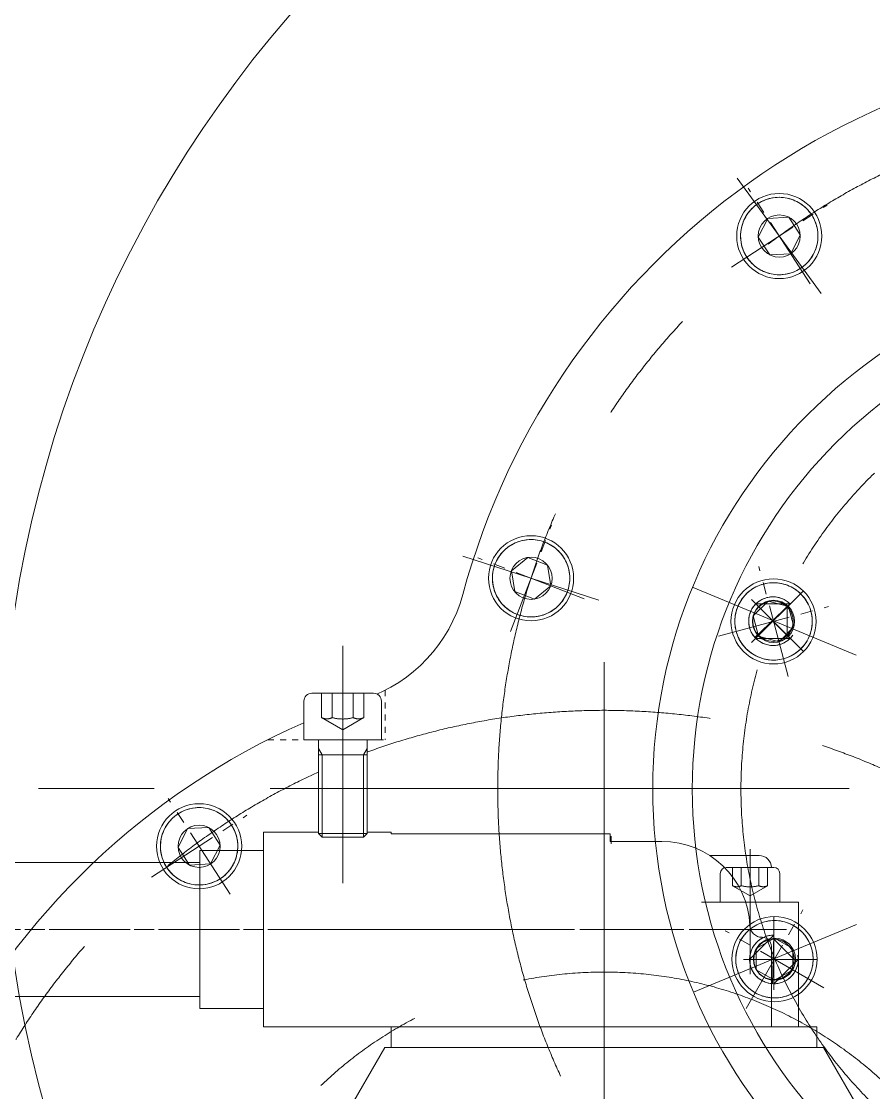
# Model space of a CAD drawing. Header units: millimetres. Extents: x 2 to 671028, y -1 to 511258.
# Drawn here: x 98366 to 101926, y 93390 to 97864 of the extents above; entities that cross this region are included whole.
import ezdxf

# ---------------------------------------------------------------- set-up
doc = ezdxf.new("R2010")
doc.units = ezdxf.units.MM
doc.header["$LTSCALE"] = 25.4
doc.set_wipeout_variables(frame=1)
for name, pattern in [('ACAD_ISO02W100', [15, 12, -3]), ('CENTER', [50.8, 31.75, -6.35, 6.35, -6.35]), ('点画线', [18, 12, -2, 2, -2]), ('虚线', [2, 1, -1])]:
    doc.linetypes.add(name, pattern=pattern)
for name, color, linetype, lineweight in [('CAXA1', 5, 'CENTER', 5), ('中心线层', 5, 'CENTER', 5), ('粗实线层', 7, 'Continuous', 5), ('细实线层', 7, 'Continuous', 5), ('虚线层', 6, 'ACAD_ISO02W100', 5)]:
    doc.layers.add(name, color=color, linetype=linetype, lineweight=lineweight)

msp = doc.modelspace()

# ---------------------------------------------------------------- linework, layer by layer
at = {"color": 7, "lineweight": 5}
for p, q in [((101430.25, 97093.33), (101423.82, 97087.83)), ((101436.97, 97098.48), (101430.25, 97093.33)), ((101443.94, 97103.28), (101436.97, 97098.48)), ((101451.16, 97107.7), (101443.94, 97103.28)), ((101458.6, 97111.74), (101451.16, 97107.7)), ((101466.24, 97115.38), (101458.6, 97111.74)), ((101474.06, 97118.62), (101466.24, 97115.38)), ((101482.04, 97121.45), (101474.06, 97118.62)), ((101490.15, 97123.85), (101482.04, 97121.45)), ((101498.38, 97125.83), (101490.15, 97123.85)), ((101506.71, 97127.37), (101498.38, 97125.83)), ((101515.1, 97128.47), (101506.71, 97127.37)), ((101523.54, 97129.14), (101515.1, 97128.47)), ((101532, 97129.36), (101523.54, 97129.14)), ((101540.46, 97129.14), (101532, 97129.36)), ((101548.9, 97128.47), (101540.46, 97129.14)), ((101557.29, 97127.37), (101548.9, 97128.47)), ((101565.61, 97125.83), (101557.29, 97127.37)), ((101573.84, 97123.85), (101565.61, 97125.83)), ((101581.96, 97121.45), (101573.84, 97123.85)), ((101589.93, 97118.62), (101581.96, 97121.45)), ((101597.75, 97115.38), (101589.93, 97118.62)), ((101605.39, 97111.74), (101597.75, 97115.38)), ((101612.83, 97107.7), (101605.39, 97111.74)), ((101620.05, 97103.28), (101612.83, 97107.7)), ((101627.02, 97098.48), (101620.05, 97103.28)), ((101633.74, 97093.33), (101627.02, 97098.48)), ((101640.18, 97087.83), (101633.74, 97093.33)), ((101391.99, 97048.53), (101387.95, 97041.09)), ((101396.41, 97055.74), (101391.99, 97048.53)), ((101401.2, 97062.72), (101396.41, 97055.74)), ((101406.35, 97069.43), (101401.2, 97062.72)), ((101411.85, 97075.87), (101406.35, 97069.43)), ((101417.68, 97082.01), (101411.85, 97075.87)), ((101423.82, 97087.83), (101417.68, 97082.01)), ((101484.07, 97041.48), (101571.94, 97046.09)), ((101484.07, 97041.48), (101571.94, 97046.09)), ((101619.86, 96972.29), (101571.94, 97046.09)), ((101646.32, 97082.01), (101640.18, 97087.83)), ((101652.14, 97075.87), (101646.32, 97082.01)), ((101657.64, 97069.43), (101652.14, 97075.87)), ((101662.79, 97062.72), (101657.64, 97069.43)), ((101667.59, 97055.74), (101662.79, 97062.72)), ((101672.01, 97048.53), (101667.59, 97055.74)), ((101667.59, 97055.74), (101667.59, 97055.74)), ((101676.05, 97041.09), (101672.01, 97048.53)), ((101373.86, 97001.3), (101372.32, 96992.98)), ((101375.83, 97009.53), (101373.86, 97001.3)), ((101378.24, 97017.65), (101375.83, 97009.53)), ((101381.06, 97025.63), (101378.24, 97017.65)), ((101384.3, 97033.45), (101381.06, 97025.63)), ((101387.95, 97041.09), (101384.3, 97033.45)), ((101484.07, 97041.48), (101444.13, 96963.08)), ((101679.69, 97033.45), (101676.05, 97041.09)), ((101682.93, 97025.63), (101679.69, 97033.45)), ((101685.75, 97017.65), (101682.93, 97025.63)), ((101688.16, 97009.53), (101685.75, 97017.65)), ((101690.13, 97001.3), (101688.16, 97009.53)), ((101691.68, 96992.98), (101690.13, 97001.3)), ((101370.55, 96976.15), (101370.33, 96967.69)), ((101370.33, 96967.69), (101370.55, 96959.23)), ((101371.21, 96984.59), (101370.55, 96976.15)), ((101370.55, 96959.23), (101371.21, 96950.79)), ((101372.32, 96992.98), (101371.21, 96984.59)), ((101492.05, 96889.29), (101444.13, 96963.08)), ((101579.92, 96893.9), (101619.86, 96972.29)), ((101692.78, 96984.59), (101691.68, 96992.98)), ((101693.45, 96976.15), (101692.78, 96984.59)), ((101692.78, 96950.79), (101693.45, 96959.23)), ((101693.67, 96967.69), (101693.45, 96976.15)), ((101693.45, 96959.23), (101693.67, 96967.69)), ((101371.21, 96950.79), (101372.32, 96942.4)), ((101372.32, 96942.4), (101373.86, 96934.08)), ((101373.86, 96934.08), (101375.83, 96925.85)), ((101375.83, 96925.85), (101378.24, 96917.73)), ((101378.24, 96917.73), (101381.06, 96909.75)), ((101682.93, 96909.75), (101685.75, 96917.73)), ((101685.75, 96917.73), (101688.16, 96925.85)), ((101688.16, 96925.85), (101690.13, 96934.08)), ((101690.13, 96934.08), (101691.68, 96942.4)), ((101691.68, 96942.4), (101692.78, 96950.79)), ((101381.06, 96909.75), (101384.3, 96901.93)), ((101384.3, 96901.93), (101387.95, 96894.29)), ((101387.95, 96894.29), (101391.99, 96886.85)), ((101391.99, 96886.85), (101396.41, 96879.64)), ((101396.41, 96879.64), (101396.41, 96879.64)), ((101396.41, 96879.64), (101401.2, 96872.66)), ((101401.2, 96872.66), (101406.35, 96865.95)), ((101579.92, 96893.9), (101492.05, 96889.29)), ((101657.64, 96865.95), (101662.79, 96872.66)), ((101662.79, 96872.66), (101667.59, 96879.64)), ((101667.59, 96879.64), (101672.01, 96886.85)), ((101672.01, 96886.85), (101676.05, 96894.29)), ((101676.05, 96894.29), (101679.69, 96901.93)), ((101679.69, 96901.93), (101682.93, 96909.75)), ((101406.35, 96865.95), (101411.85, 96859.51)), ((101411.85, 96859.51), (101417.68, 96853.37)), ((101417.68, 96853.37), (101423.82, 96847.54)), ((101423.82, 96847.54), (101430.25, 96842.05)), ((101430.25, 96842.05), (101436.97, 96836.89)), ((101436.97, 96836.89), (101443.94, 96832.1)), ((101443.94, 96832.1), (101451.16, 96827.68)), ((101451.16, 96827.68), (101458.6, 96823.64)), ((101458.6, 96823.64), (101466.24, 96820)), ((101597.75, 96820), (101605.39, 96823.64)), ((101605.39, 96823.64), (101612.83, 96827.68)), ((101612.83, 96827.68), (101620.05, 96832.1)), ((101620.05, 96832.1), (101627.02, 96836.89)), ((101620.05, 96832.1), (101620.05, 96832.1)), ((101627.02, 96836.89), (101633.74, 96842.05)), ((101633.74, 96842.05), (101640.18, 96847.54)), ((101640.18, 96847.54), (101646.32, 96853.37)), ((101646.32, 96853.37), (101652.14, 96859.51)), ((101652.14, 96859.51), (101657.64, 96865.95)), ((101466.24, 96820), (101474.06, 96816.76)), ((101474.06, 96816.76), (101482.04, 96813.93)), ((101482.04, 96813.93), (101490.15, 96811.53)), ((101490.15, 96811.53), (101498.38, 96809.55)), ((101498.38, 96809.55), (101506.71, 96808.01)), ((101506.71, 96808.01), (101515.1, 96806.9)), ((101515.1, 96806.9), (101523.54, 96806.24)), ((101523.54, 96806.24), (101532, 96806.02)), ((101532, 96806.02), (101540.46, 96806.24)), ((101540.46, 96806.24), (101548.9, 96806.9)), ((101548.9, 96806.9), (101557.29, 96808.01)), ((101557.29, 96808.01), (101565.61, 96809.55)), ((101565.61, 96809.55), (101573.84, 96811.53)), ((101573.84, 96811.53), (101581.96, 96813.93)), ((101581.96, 96813.93), (101589.93, 96816.76)), ((101589.93, 96816.76), (101597.75, 96820)), ((100386.85, 95658.3), (100380.71, 95652.47)), ((100393.29, 95663.79), (100386.85, 95658.3)), ((100400.01, 95668.95), (100393.29, 95663.79)), ((100406.98, 95673.74), (100400.01, 95668.95)), ((100414.2, 95678.16), (100406.98, 95673.74)), ((100421.64, 95682.2), (100414.2, 95678.16)), ((100429.28, 95685.85), (100421.64, 95682.2)), ((100437.1, 95689.09), (100429.28, 95685.85)), ((100445.07, 95691.91), (100437.1, 95689.09)), ((100453.19, 95694.31), (100445.07, 95691.91)), ((100461.42, 95696.29), (100453.19, 95694.31)), ((100469.74, 95697.83), (100461.42, 95696.29)), ((100478.13, 95698.94), (100469.74, 95697.83)), ((100486.57, 95699.6), (100478.13, 95698.94)), ((100495.03, 95699.82), (100486.57, 95699.6)), ((100503.49, 95699.6), (100495.03, 95699.82)), ((100511.93, 95698.94), (100503.49, 95699.6)), ((100520.32, 95697.83), (100511.93, 95698.94)), ((100528.65, 95696.29), (100520.32, 95697.83)), ((100536.88, 95694.31), (100528.65, 95696.29)), ((100544.99, 95691.91), (100536.88, 95694.31)), ((100552.97, 95689.09), (100544.99, 95691.91)), ((100560.79, 95685.85), (100552.97, 95689.09)), ((100552.97, 95689.09), (100552.97, 95689.09)), ((100568.43, 95682.2), (100560.79, 95685.85)), ((100575.87, 95678.16), (100568.43, 95682.2)), ((100583.09, 95673.74), (100575.87, 95678.16)), ((100590.06, 95668.95), (100583.09, 95673.74)), ((100596.78, 95663.79), (100590.06, 95668.95)), ((100603.21, 95658.3), (100596.78, 95663.79)), ((100609.35, 95652.47), (100603.21, 95658.3)), ((100355.02, 95618.99), (100350.98, 95611.55)), ((100359.44, 95626.2), (100355.02, 95618.99)), ((100364.24, 95633.18), (100359.44, 95626.2)), ((100369.39, 95639.9), (100364.24, 95633.18)), ((100374.89, 95646.33), (100369.39, 95639.9)), ((100380.71, 95652.47), (100374.89, 95646.33)), ((100412.89, 95569.68), (100481.27, 95625.06)), ((100412.89, 95569.68), (100481.27, 95625.06)), ((100563.41, 95593.53), (100481.27, 95625.06)), ((100615.18, 95646.33), (100609.35, 95652.47)), ((100620.68, 95639.9), (100615.18, 95646.33)), ((100625.83, 95633.18), (100620.68, 95639.9)), ((100630.62, 95626.2), (100625.83, 95633.18)), ((100635.04, 95618.99), (100630.62, 95626.2)), ((100639.08, 95611.55), (100635.04, 95618.99)), ((100336.89, 95571.77), (100335.35, 95563.44)), ((100338.87, 95580), (100336.89, 95571.77)), ((100341.27, 95588.11), (100338.87, 95580)), ((100344.1, 95596.09), (100341.27, 95588.11)), ((100347.34, 95603.91), (100344.1, 95596.09)), ((100350.98, 95611.55), (100347.34, 95603.91)), ((100412.89, 95569.68), (100426.65, 95482.78)), ((100577.18, 95506.62), (100563.41, 95593.53)), ((100642.73, 95603.91), (100639.08, 95611.55)), ((100645.97, 95596.09), (100642.73, 95603.91)), ((100648.79, 95588.11), (100645.97, 95596.09)), ((100651.2, 95580), (100648.79, 95588.11)), ((100653.17, 95571.77), (100651.2, 95580)), ((100654.71, 95563.44), (100653.17, 95571.77)), ((100333.58, 95546.61), (100333.36, 95538.15)), ((100333.36, 95538.15), (100333.58, 95529.69)), ((100334.25, 95555.05), (100333.58, 95546.61)), ((100333.58, 95529.69), (100334.25, 95521.25)), ((100335.35, 95563.44), (100334.25, 95555.05)), ((100655.82, 95555.05), (100654.71, 95563.44)), ((100656.48, 95546.61), (100655.82, 95555.05)), ((100655.82, 95521.25), (100656.48, 95529.69)), ((100656.7, 95538.15), (100656.48, 95546.61)), ((100656.48, 95529.69), (100656.7, 95538.15)), ((100334.25, 95521.25), (100335.35, 95512.86)), ((100335.35, 95512.86), (100336.89, 95504.54)), ((100336.89, 95504.54), (100338.87, 95496.31)), ((100338.87, 95496.31), (100341.27, 95488.19)), ((100341.27, 95488.19), (100344.1, 95480.21)), ((100344.1, 95480.21), (100347.34, 95472.39)), ((100508.8, 95451.25), (100426.65, 95482.78)), ((100577.18, 95506.62), (100508.8, 95451.25)), ((100642.73, 95472.39), (100645.97, 95480.21)), ((100645.97, 95480.21), (100648.79, 95488.19)), ((100645.97, 95480.21), (100645.97, 95480.21)), ((100648.79, 95488.19), (100651.2, 95496.31)), ((100651.2, 95496.31), (100653.17, 95504.54)), ((100653.17, 95504.54), (100654.71, 95512.86)), ((100654.71, 95512.86), (100655.82, 95521.25)), ((101406.43, 95483.7), (101399.99, 95478.2)), ((101413.14, 95488.85), (101406.43, 95483.7)), ((101420.12, 95493.65), (101413.14, 95488.85)), ((101427.33, 95498.07), (101420.12, 95493.65)), ((101434.77, 95502.11), (101427.33, 95498.07)), ((101442.41, 95505.75), (101434.77, 95502.11)), ((101450.23, 95508.99), (101442.41, 95505.75)), ((101458.21, 95511.81), (101450.23, 95508.99)), ((101466.33, 95514.22), (101458.21, 95511.81)), ((101474.56, 95516.19), (101466.33, 95514.22)), ((101482.88, 95517.74), (101474.56, 95516.19)), ((101491.27, 95518.84), (101482.88, 95517.74)), ((101499.71, 95519.51), (101491.27, 95518.84)), ((101508.17, 95519.73), (101499.71, 95519.51)), ((101516.63, 95519.51), (101508.17, 95519.73)), ((101525.07, 95518.84), (101516.63, 95519.51)), ((101533.46, 95517.74), (101525.07, 95518.84)), ((101541.78, 95516.19), (101533.46, 95517.74)), ((101550.01, 95514.22), (101541.78, 95516.19)), ((101558.13, 95511.81), (101550.01, 95514.22)), ((101566.11, 95508.99), (101558.13, 95511.81)), ((101573.93, 95505.75), (101566.11, 95508.99)), ((101581.57, 95502.11), (101573.93, 95505.75)), ((101589, 95498.07), (101581.57, 95502.11)), ((101596.22, 95493.65), (101589, 95498.07)), ((101603.2, 95488.85), (101596.22, 95493.65)), ((101609.91, 95483.7), (101603.2, 95488.85)), ((101616.35, 95478.2), (101609.91, 95483.7)), ((100347.34, 95472.39), (100350.98, 95464.76)), ((100350.98, 95464.76), (100355.02, 95457.32)), ((100355.02, 95457.32), (100359.44, 95450.1)), ((100359.44, 95450.1), (100364.24, 95443.12)), ((100364.24, 95443.12), (100369.39, 95436.41)), ((100369.39, 95436.41), (100374.89, 95429.97)), ((100615.18, 95429.97), (100620.68, 95436.41)), ((100620.68, 95436.41), (100625.83, 95443.12)), ((100625.83, 95443.12), (100630.62, 95450.1)), ((100630.62, 95450.1), (100635.04, 95457.32)), ((100635.04, 95457.32), (100639.08, 95464.76)), ((100639.08, 95464.76), (100642.73, 95472.39)), ((101368.16, 95438.89), (101364.12, 95431.45)), ((101372.58, 95446.11), (101368.16, 95438.89)), ((101377.37, 95453.08), (101372.58, 95446.11)), ((101382.53, 95459.8), (101377.37, 95453.08)), ((101388.02, 95466.24), (101382.53, 95459.8)), ((101393.85, 95472.38), (101388.02, 95466.24)), ((101399.99, 95478.2), (101393.85, 95472.38)), ((101485.4, 95443.05), (101423.18, 95380.83)), ((101437.89, 95434.51), (101434.03, 95430.85)), ((101441.93, 95437.97), (101437.89, 95434.51)), ((101446.15, 95441.2), (101441.93, 95437.97)), ((101450.53, 95444.22), (101446.15, 95441.2)), ((101455.07, 95447), (101450.53, 95444.22)), ((101459.74, 95449.53), (101455.07, 95447)), ((101464.55, 95451.82), (101459.74, 95449.53)), ((101469.46, 95453.86), (101464.55, 95451.82)), ((101474.47, 95455.64), (101469.46, 95453.86)), ((101479.57, 95457.15), (101474.47, 95455.64)), ((101484.75, 95458.39), (101479.57, 95457.15)), ((101489.98, 95459.36), (101484.75, 95458.39)), ((101485.4, 95443.05), (101570.39, 95420.27)), ((101485.4, 95443.05), (101570.39, 95420.27)), ((101495.25, 95460.05), (101489.98, 95459.36)), ((101500.55, 95460.47), (101495.25, 95460.05)), ((101505.87, 95460.61), (101500.55, 95460.47)), ((101511.19, 95460.47), (101505.87, 95460.61)), ((101516.49, 95460.05), (101511.19, 95460.47)), ((101521.76, 95459.36), (101516.49, 95460.05)), ((101526.99, 95458.39), (101521.76, 95459.36)), ((101532.17, 95457.15), (101526.99, 95458.39)), ((101537.27, 95455.64), (101532.17, 95457.15)), ((101542.28, 95453.86), (101537.27, 95455.64)), ((101547.19, 95451.82), (101542.28, 95453.86)), ((101552, 95449.53), (101547.19, 95451.82)), ((101556.67, 95447), (101552, 95449.53)), ((101561.21, 95444.22), (101556.67, 95447)), ((101565.59, 95441.2), (101561.21, 95444.22)), ((101569.81, 95437.97), (101565.59, 95441.2)), ((101573.85, 95434.51), (101569.81, 95437.97)), ((101577.71, 95430.85), (101573.85, 95434.51)), ((101622.49, 95472.38), (101616.35, 95478.2)), ((101628.31, 95466.24), (101622.49, 95472.38)), ((101633.81, 95459.8), (101628.31, 95466.24)), ((101638.96, 95453.08), (101633.81, 95459.8)), ((101643.76, 95446.11), (101638.96, 95453.08)), ((101648.18, 95438.89), (101643.76, 95446.11)), ((101652.22, 95431.45), (101648.18, 95438.89)), ((100374.89, 95429.97), (100380.71, 95423.83)), ((100380.71, 95423.83), (100386.85, 95418.01)), ((100386.85, 95418.01), (100393.29, 95412.51)), ((100393.29, 95412.51), (100400.01, 95407.36)), ((100400.01, 95407.36), (100406.98, 95402.56)), ((100406.98, 95402.56), (100414.2, 95398.14)), ((100414.2, 95398.14), (100421.64, 95394.1)), ((100421.64, 95394.1), (100429.28, 95390.46)), ((100429.28, 95390.46), (100437.1, 95387.22)), ((100552.97, 95387.22), (100560.79, 95390.46)), ((100560.79, 95390.46), (100568.43, 95394.1)), ((100568.43, 95394.1), (100575.87, 95398.14)), ((100575.87, 95398.14), (100583.09, 95402.56)), ((100583.09, 95402.56), (100590.06, 95407.36)), ((100590.06, 95407.36), (100596.78, 95412.51)), ((100596.78, 95412.51), (100603.21, 95418.01)), ((100603.21, 95418.01), (100609.35, 95423.83)), ((100609.35, 95423.83), (100615.18, 95429.97)), ((101350.03, 95391.67), (101348.49, 95383.35)), ((101352.01, 95399.9), (101350.03, 95391.67)), ((101354.41, 95408.02), (101352.01, 95399.9)), ((101357.24, 95415.99), (101354.41, 95408.02)), ((101360.47, 95423.81), (101357.24, 95415.99)), ((101364.12, 95431.45), (101360.47, 95423.81)), ((101409.24, 95390.4), (101407.73, 95385.3)), ((101411.02, 95395.42), (101409.24, 95390.4)), ((101413.05, 95400.33), (101411.02, 95395.42)), ((101415.34, 95405.13), (101413.05, 95400.33)), ((101417.88, 95409.81), (101415.34, 95405.13)), ((101420.66, 95414.34), (101417.88, 95409.81)), ((101423.67, 95418.73), (101420.66, 95414.34)), ((101426.91, 95422.95), (101423.67, 95418.73)), ((101430.37, 95426.99), (101426.91, 95422.95)), ((101434.03, 95430.85), (101430.37, 95426.99)), ((101430.37, 95291.02), (101577.71, 95430.85)), ((101434.03, 95430.85), (101577.71, 95430.85)), ((101577.71, 95287.17), (101434.03, 95430.85)), ((101577.71, 95430.85), (101565.56, 95418.7)), ((101565.56, 95418.7), (101565.56, 95299.32)), ((101568.6, 95415.49), (101565.56, 95418.7)), ((101565.56, 95418.7), (101565.56, 95299.32)), ((101571.47, 95412.13), (101568.6, 95415.49)), ((101593.16, 95335.28), (101570.39, 95420.27)), ((101574.16, 95408.63), (101571.47, 95412.13)), ((101576.67, 95404.98), (101574.16, 95408.63)), ((101578.98, 95401.22), (101576.67, 95404.98)), ((101581.08, 95397.33), (101578.98, 95401.22)), ((101582.99, 95393.34), (101581.08, 95397.33)), ((101584.68, 95389.26), (101582.99, 95393.34)), ((101655.86, 95423.81), (101652.22, 95431.45)), ((101659.1, 95415.99), (101655.86, 95423.81)), ((101661.93, 95408.02), (101659.1, 95415.99)), ((101664.33, 95399.9), (101661.93, 95408.02)), ((101666.31, 95391.67), (101664.33, 95399.9)), ((101664.33, 95399.9), (101664.33, 95399.9)), ((101667.85, 95383.35), (101666.31, 95391.67)), ((100437.1, 95387.22), (100437.1, 95387.22)), ((100437.1, 95387.22), (100445.07, 95384.39)), ((100445.07, 95384.39), (100453.19, 95381.99)), ((100453.19, 95381.99), (100461.42, 95380.01)), ((100461.42, 95380.01), (100469.74, 95378.47)), ((100469.74, 95378.47), (100478.13, 95377.37)), ((100478.13, 95377.37), (100486.57, 95376.7)), ((100486.57, 95376.7), (100495.03, 95376.48)), ((100495.03, 95376.48), (100503.49, 95376.7)), ((100503.49, 95376.7), (100511.93, 95377.37)), ((100511.93, 95377.37), (100520.32, 95378.47)), ((100520.32, 95378.47), (100528.65, 95380.01)), ((100528.65, 95380.01), (100536.88, 95381.99)), ((100536.88, 95381.99), (100544.99, 95384.39)), ((100544.99, 95384.39), (100552.97, 95387.22)), ((101346.72, 95366.52), (101346.5, 95358.06)), ((101346.5, 95358.06), (101346.72, 95349.6)), ((101347.38, 95374.96), (101346.72, 95366.52)), ((101346.72, 95349.6), (101347.38, 95341.16)), ((101348.49, 95383.35), (101347.38, 95374.96)), ((101404.41, 95364.33), (101404.27, 95359.01)), ((101404.27, 95359.01), (101404.41, 95353.69)), ((101404.83, 95369.63), (101404.41, 95364.33)), ((101404.41, 95353.69), (101404.83, 95348.39)), ((101405.52, 95374.9), (101404.83, 95369.63)), ((101404.83, 95348.39), (101405.52, 95343.11)), ((101406.49, 95380.13), (101405.52, 95374.9)), ((101407.73, 95385.3), (101406.49, 95380.13)), ((101445.95, 95295.84), (101423.18, 95380.83)), ((101586.15, 95385.09), (101584.68, 95389.26)), ((101587.41, 95380.86), (101586.15, 95385.09)), ((101588.44, 95376.56), (101587.41, 95380.86)), ((101589.25, 95372.21), (101588.44, 95376.56)), ((101588.44, 95341.46), (101589.25, 95345.8)), ((101589.82, 95367.83), (101589.25, 95372.21)), ((101589.25, 95345.8), (101589.82, 95350.18)), ((101590.17, 95363.43), (101589.82, 95367.83)), ((101589.82, 95350.18), (101590.17, 95354.59)), ((101590.28, 95359.01), (101590.17, 95363.43)), ((101590.17, 95354.59), (101590.28, 95359.01)), ((101668.95, 95374.96), (101667.85, 95383.35)), ((101669.62, 95366.52), (101668.95, 95374.96)), ((101668.95, 95341.16), (101669.62, 95349.6)), ((101669.84, 95358.06), (101669.62, 95366.52)), ((101669.62, 95349.6), (101669.84, 95358.06)), ((101347.38, 95341.16), (101348.49, 95332.77)), ((101348.49, 95332.77), (101350.03, 95324.44)), ((101350.03, 95324.44), (101352.01, 95316.21)), ((101352.01, 95316.21), (101352.01, 95316.21)), ((101352.01, 95316.21), (101354.41, 95308.1)), ((101354.41, 95308.1), (101357.24, 95300.12)), ((101357.24, 95300.12), (101360.47, 95292.3)), ((101405.52, 95343.11), (101406.49, 95337.88)), ((101406.49, 95337.88), (101407.73, 95332.71)), ((101407.73, 95332.71), (101409.24, 95327.61)), ((101409.24, 95327.61), (101411.02, 95322.6)), ((101411.02, 95322.6), (101413.05, 95317.68)), ((101413.05, 95317.68), (101415.34, 95312.88)), ((101415.34, 95312.88), (101417.88, 95308.21)), ((101417.88, 95308.21), (101420.66, 95303.67)), ((101420.66, 95303.67), (101423.67, 95299.29)), ((101530.94, 95273.07), (101593.16, 95335.28)), ((101565.56, 95299.32), (101568.6, 95302.52)), ((101568.6, 95302.52), (101571.47, 95305.88)), ((101571.47, 95305.88), (101574.16, 95309.39)), ((101574.16, 95309.39), (101576.67, 95313.03)), ((101576.67, 95313.03), (101578.98, 95316.8)), ((101578.98, 95316.8), (101581.08, 95320.69)), ((101581.08, 95320.69), (101582.99, 95324.67)), ((101582.99, 95324.67), (101584.68, 95328.76)), ((101584.68, 95328.76), (101586.15, 95332.92)), ((101586.15, 95332.92), (101587.41, 95337.16)), ((101587.41, 95337.16), (101588.44, 95341.46)), ((101655.86, 95292.3), (101659.1, 95300.12)), ((101659.1, 95300.12), (101661.93, 95308.1)), ((101661.93, 95308.1), (101664.33, 95316.21)), ((101664.33, 95316.21), (101666.31, 95324.44)), ((101666.31, 95324.44), (101667.85, 95332.77)), ((101667.85, 95332.77), (101668.95, 95341.16)), ((101360.47, 95292.3), (101364.12, 95284.66)), ((101364.12, 95284.66), (101368.16, 95277.22)), ((101368.16, 95277.22), (101372.58, 95270)), ((101372.58, 95270), (101377.37, 95263.03)), ((101377.37, 95263.03), (101382.53, 95256.31)), ((101382.53, 95256.31), (101388.02, 95249.88)), ((101423.67, 95299.29), (101426.91, 95295.07)), ((101426.91, 95295.07), (101430.37, 95291.02)), ((101577.71, 95287.17), (101434.03, 95287.17)), ((101434.03, 95287.17), (101437.89, 95283.51)), ((101437.89, 95283.51), (101441.93, 95280.05)), ((101441.93, 95280.05), (101446.15, 95276.81)), ((101530.94, 95273.07), (101445.95, 95295.84)), ((101446.15, 95276.81), (101450.53, 95273.8)), ((101450.53, 95273.8), (101455.07, 95271.02)), ((101455.07, 95271.02), (101459.74, 95268.48)), ((101459.74, 95268.48), (101464.55, 95266.19)), ((101464.55, 95266.19), (101469.46, 95264.16)), ((101469.46, 95264.16), (101474.47, 95262.38)), ((101474.47, 95262.38), (101479.57, 95260.87)), ((101479.57, 95260.87), (101484.75, 95259.63)), ((101484.75, 95259.63), (101489.98, 95258.66)), ((101489.98, 95258.66), (101495.25, 95257.97)), ((101495.25, 95257.97), (101500.55, 95257.55)), ((101500.55, 95257.55), (101505.87, 95257.41)), ((101505.87, 95257.41), (101511.19, 95257.55)), ((101511.19, 95257.55), (101516.49, 95257.97)), ((101516.49, 95257.97), (101521.76, 95258.66)), ((101521.76, 95258.66), (101526.99, 95259.63)), ((101526.99, 95259.63), (101532.17, 95260.87)), ((101532.17, 95260.87), (101537.27, 95262.38)), ((101537.27, 95262.38), (101542.28, 95264.16)), ((101542.28, 95264.16), (101547.19, 95266.19)), ((101547.19, 95266.19), (101552, 95268.48)), ((101552, 95268.48), (101556.67, 95271.02)), ((101556.67, 95271.02), (101561.21, 95273.8)), ((101561.21, 95273.8), (101565.59, 95276.81)), ((101565.56, 95299.32), (101577.71, 95287.17)), ((101565.59, 95276.81), (101569.81, 95280.05)), ((101569.81, 95280.05), (101573.85, 95283.51)), ((101573.85, 95283.51), (101577.71, 95287.17)), ((101628.31, 95249.88), (101633.81, 95256.31)), ((101633.81, 95256.31), (101638.96, 95263.03)), ((101638.96, 95263.03), (101643.76, 95270)), ((101643.76, 95270), (101648.18, 95277.22)), ((101648.18, 95277.22), (101652.22, 95284.66)), ((101652.22, 95284.66), (101655.86, 95292.3)), ((101388.02, 95249.88), (101393.85, 95243.74)), ((101393.85, 95243.74), (101399.99, 95237.91)), ((101399.99, 95237.91), (101406.43, 95232.41)), ((101406.43, 95232.41), (101413.14, 95227.26)), ((101413.14, 95227.26), (101420.12, 95222.47)), ((101420.12, 95222.47), (101427.33, 95218.05)), ((101427.33, 95218.05), (101434.77, 95214.01)), ((101434.77, 95214.01), (101442.41, 95210.36)), ((101573.93, 95210.36), (101581.57, 95214.01)), ((101581.57, 95214.01), (101589, 95218.05)), ((101589, 95218.05), (101596.22, 95222.47)), ((101596.22, 95222.47), (101603.2, 95227.26)), ((101603.2, 95227.26), (101609.91, 95232.41)), ((101609.91, 95232.41), (101616.35, 95237.91)), ((101616.35, 95237.91), (101622.49, 95243.74)), ((101622.49, 95243.74), (101628.31, 95249.88)), ((101442.41, 95210.36), (101450.23, 95207.12)), ((101450.23, 95207.12), (101458.21, 95204.3)), ((101458.21, 95204.3), (101466.33, 95201.89)), ((101466.33, 95201.89), (101474.56, 95199.92)), ((101474.56, 95199.92), (101482.88, 95198.38)), ((101482.88, 95198.38), (101491.27, 95197.27)), ((101491.27, 95197.27), (101499.71, 95196.61)), ((101499.71, 95196.61), (101508.17, 95196.39)), ((101508.17, 95196.39), (101516.63, 95196.61)), ((101516.63, 95196.61), (101525.07, 95197.27)), ((101525.07, 95197.27), (101533.46, 95198.38)), ((101533.46, 95198.38), (101541.78, 95199.92)), ((101541.78, 95199.92), (101550.01, 95201.89)), ((101550.01, 95201.89), (101558.13, 95204.3)), ((101550.01, 95201.89), (101550.01, 95201.89)), ((101558.13, 95204.3), (101566.11, 95207.12)), ((101566.11, 95207.12), (101573.93, 95210.36)), ((99006.49, 94544.33), (99000.06, 94538.84)), ((99013.21, 94549.49), (99006.49, 94544.33)), ((99020.18, 94554.28), (99013.21, 94549.49)), ((99027.4, 94558.7), (99020.18, 94554.28)), ((99034.84, 94562.74), (99027.4, 94558.7)), ((99042.48, 94566.39), (99034.84, 94562.74)), ((99050.3, 94569.63), (99042.48, 94566.39)), ((99058.28, 94572.45), (99050.3, 94569.63)), ((99066.39, 94574.86), (99058.28, 94572.45)), ((99074.62, 94576.83), (99066.39, 94574.86)), ((99082.94, 94578.37), (99074.62, 94576.83)), ((99091.34, 94579.48), (99082.94, 94578.37)), ((99099.77, 94580.14), (99091.34, 94579.48)), ((99108.24, 94580.36), (99099.77, 94580.14)), ((99116.7, 94580.14), (99108.24, 94580.36)), ((99125.13, 94579.48), (99116.7, 94580.14)), ((99133.53, 94578.37), (99125.13, 94579.48)), ((99141.85, 94576.83), (99133.53, 94578.37)), ((99150.08, 94574.86), (99141.85, 94576.83)), ((99158.19, 94572.45), (99150.08, 94574.86)), ((99166.17, 94569.63), (99158.19, 94572.45)), ((99173.99, 94566.39), (99166.17, 94569.63)), ((99181.63, 94562.74), (99173.99, 94566.39)), ((99189.07, 94558.7), (99181.63, 94562.74)), ((99196.29, 94554.28), (99189.07, 94558.7)), ((99203.26, 94549.49), (99196.29, 94554.28)), ((99209.98, 94544.33), (99203.26, 94549.49)), ((99216.41, 94538.84), (99209.98, 94544.33)), ((98968.22, 94499.53), (98964.19, 94492.09)), ((98972.65, 94506.75), (98968.22, 94499.53)), ((98977.44, 94513.72), (98972.65, 94506.75)), ((98982.59, 94520.44), (98977.44, 94513.72)), ((98988.09, 94526.87), (98982.59, 94520.44)), ((98993.92, 94533.01), (98988.09, 94526.87)), ((99000.06, 94538.84), (98993.92, 94533.01)), ((99060.31, 94492.49), (99148.18, 94497.09)), ((99060.31, 94492.49), (99148.18, 94497.09)), ((99196.1, 94423.3), (99148.18, 94497.09)), ((99222.55, 94533.01), (99216.41, 94538.84)), ((99228.38, 94526.87), (99222.55, 94533.01)), ((99233.88, 94520.44), (99228.38, 94526.87)), ((99239.03, 94513.72), (99233.88, 94520.44)), ((99243.82, 94506.75), (99239.03, 94513.72)), ((99248.25, 94499.53), (99243.82, 94506.75)), ((99243.82, 94506.75), (99243.82, 94506.75)), ((99252.29, 94492.09), (99248.25, 94499.53)), ((98950.1, 94452.31), (98948.55, 94443.98)), ((98952.07, 94460.54), (98950.1, 94452.31)), ((98954.48, 94468.65), (98952.07, 94460.54)), ((98957.3, 94476.63), (98954.48, 94468.65)), ((98960.54, 94484.45), (98957.3, 94476.63)), ((98964.19, 94492.09), (98960.54, 94484.45)), ((99060.31, 94492.49), (99020.37, 94414.09)), ((99255.93, 94484.45), (99252.29, 94492.09)), ((99259.17, 94476.63), (99255.93, 94484.45)), ((99261.99, 94468.65), (99259.17, 94476.63)), ((99264.4, 94460.54), (99261.99, 94468.65)), ((99266.37, 94452.31), (99264.4, 94460.54)), ((99267.92, 94443.98), (99266.37, 94452.31)), ((99911.23, 94477.46), (99377.83, 94477.46)), ((99377.83, 94477.46), (99377.83, 93664.66)), ((99860.43, 94477.46), (99911.23, 94477.46)), ((99911.23, 94477.46), (99911.23, 94471.08)), ((100825.61, 94471.08), (99911.23, 94471.08)), ((100825.61, 94439.16), (100825.61, 94471.08)), ((100829.38, 94428.87), (100829.38, 94460.79)), ((98946.79, 94427.15), (98946.56, 94418.69)), ((98946.56, 94418.69), (98946.79, 94410.23)), ((98947.45, 94435.59), (98946.79, 94427.15)), ((98946.79, 94410.23), (98947.45, 94401.79)), ((98948.55, 94443.98), (98947.45, 94435.59)), ((99068.29, 94340.29), (99020.37, 94414.09)), ((99156.16, 94344.9), (99196.1, 94423.3)), ((99269.02, 94435.59), (99267.92, 94443.98)), ((99269.68, 94427.15), (99269.02, 94435.59)), ((99269.02, 94401.79), (99269.68, 94410.23)), ((99269.91, 94418.69), (99269.68, 94427.15)), ((99269.68, 94410.23), (99269.91, 94418.69)), ((101041.53, 94439.16), (100825.61, 94439.16)), ((98947.45, 94401.79), (98948.55, 94393.4)), ((98948.55, 94393.4), (98950.1, 94385.08)), ((98950.1, 94385.08), (98952.07, 94376.85)), ((98952.07, 94376.85), (98954.48, 94368.73)), ((98954.48, 94368.73), (98957.3, 94360.76)), ((98957.3, 94360.76), (98960.54, 94352.94)), ((99111.13, 94401.3), (99377.83, 94401.3)), ((99111.13, 93740.9), (99111.13, 94401.3)), ((99255.93, 94352.94), (99259.17, 94360.76)), ((99259.17, 94360.76), (99261.99, 94368.73)), ((99261.99, 94368.73), (99264.4, 94376.85)), ((99264.4, 94376.85), (99266.37, 94385.08)), ((99266.37, 94385.08), (99267.92, 94393.4)), ((99267.92, 94393.4), (99269.02, 94401.79)), ((101241.27, 94380.25), (101448.28, 94380.25)), ((101448.28, 94380.25), (101241.27, 94380.25)), ((98095.13, 94350.5), (99111.13, 94350.5)), ((98960.54, 94352.94), (98964.19, 94345.3)), ((98964.19, 94345.3), (98968.22, 94337.86)), ((98968.22, 94337.86), (98972.65, 94330.64)), ((98972.65, 94330.64), (98972.65, 94330.64)), ((98972.65, 94330.64), (98977.44, 94323.67)), ((98977.44, 94323.67), (98982.59, 94316.95)), ((98982.59, 94316.95), (98988.09, 94310.51)), ((99156.16, 94344.9), (99068.29, 94340.29)), ((99228.38, 94310.51), (99233.88, 94316.95)), ((99233.88, 94316.95), (99239.03, 94323.67)), ((99239.03, 94323.67), (99243.82, 94330.64)), ((99243.82, 94330.64), (99248.25, 94337.86)), ((99248.25, 94337.86), (99252.29, 94345.3)), ((99252.29, 94345.3), (99255.93, 94352.94)), ((101509.2, 94330.14), (101310.47, 94330.14)), ((98988.09, 94310.51), (98993.92, 94304.37)), ((98993.92, 94304.37), (99000.06, 94298.55)), ((99000.06, 94298.55), (99006.49, 94293.05)), ((99006.49, 94293.05), (99013.21, 94287.9)), ((99013.21, 94287.9), (99020.18, 94283.1)), ((99020.18, 94283.1), (99027.4, 94278.68)), ((99027.4, 94278.68), (99034.84, 94274.64)), ((99034.84, 94274.64), (99042.48, 94271)), ((99173.99, 94271), (99181.63, 94274.64)), ((99181.63, 94274.64), (99189.07, 94278.68)), ((99189.07, 94278.68), (99196.29, 94283.1)), ((99196.29, 94283.1), (99203.26, 94287.9)), ((99196.29, 94283.1), (99196.29, 94283.1)), ((99203.26, 94287.9), (99209.98, 94293.05)), ((99209.98, 94293.05), (99216.41, 94298.55)), ((99216.41, 94298.55), (99222.55, 94304.37)), ((99222.55, 94304.37), (99228.38, 94310.51)), ((101285.63, 94305.29), (101285.63, 94185.36)), ((101534.04, 94185.36), (101534.04, 94305.29)), ((99042.48, 94271), (99050.3, 94267.76)), ((99050.3, 94267.76), (99058.28, 94264.93)), ((99058.28, 94264.93), (99066.39, 94262.53)), ((99066.39, 94262.53), (99074.62, 94260.55)), ((99074.62, 94260.55), (99082.94, 94259.01)), ((99082.94, 94259.01), (99091.34, 94257.91)), ((99091.34, 94257.91), (99099.77, 94257.24)), ((99099.77, 94257.24), (99108.24, 94257.02)), ((99108.24, 94257.02), (99116.7, 94257.24)), ((99116.7, 94257.24), (99125.13, 94257.91)), ((99125.13, 94257.91), (99133.53, 94259.01)), ((99133.53, 94259.01), (99141.85, 94260.55)), ((99141.85, 94260.55), (99150.08, 94262.53)), ((99150.08, 94262.53), (99158.19, 94264.93)), ((99158.19, 94264.93), (99166.17, 94267.76)), ((99166.17, 94267.76), (99173.99, 94271)), ((101613.03, 94185.36), (101206.63, 94185.36)), ((101285.63, 94185.36), (101534.04, 94185.36)), ((101613.03, 93664.66), (101613.03, 94185.36)), ((101446.26, 94094.73), (101438.62, 94091.09)), ((101454.08, 94097.97), (101446.26, 94094.73)), ((101462.06, 94100.8), (101454.08, 94097.97)), ((101470.18, 94103.2), (101462.06, 94100.8)), ((101478.41, 94105.18), (101470.18, 94103.2)), ((101486.73, 94106.72), (101478.41, 94105.18)), ((101495.12, 94107.82), (101486.73, 94106.72)), ((101503.56, 94108.49), (101495.12, 94107.82)), ((101512.02, 94108.71), (101503.56, 94108.49)), ((101520.48, 94108.49), (101512.02, 94108.71)), ((101528.92, 94107.82), (101520.48, 94108.49)), ((101537.31, 94106.72), (101528.92, 94107.82)), ((101545.64, 94105.18), (101537.31, 94106.72)), ((101553.87, 94103.2), (101545.64, 94105.18)), ((101561.98, 94100.8), (101553.87, 94103.2)), ((101569.96, 94097.97), (101561.98, 94100.8)), ((101577.78, 94094.73), (101569.96, 94097.97)), ((101585.42, 94091.09), (101577.78, 94094.73)), ((101386.38, 94048.78), (101381.23, 94042.07)), ((101391.88, 94055.22), (101386.38, 94048.78)), ((101397.7, 94061.36), (101391.88, 94055.22)), ((101403.84, 94067.18), (101397.7, 94061.36)), ((101410.28, 94072.68), (101403.84, 94067.18)), ((101408.12, 93946.09), (101509.72, 94047.69)), ((101416.99, 94077.83), (101410.28, 94072.68)), ((101423.97, 94082.63), (101416.99, 94077.83)), ((101431.19, 94087.05), (101423.97, 94082.63)), ((101438.62, 94091.09), (101431.19, 94087.05)), ((101504.41, 94047.55), (101499.1, 94047.13)), ((101509.72, 94047.69), (101504.41, 94047.55)), ((101504.41, 93844.62), (101509.72, 94047.69)), ((101509.72, 94047.69), (101509.72, 94030.5)), ((101592.86, 94087.05), (101585.42, 94091.09)), ((101600.07, 94082.63), (101592.86, 94087.05)), ((101592.86, 94087.05), (101592.86, 94087.05)), ((101607.05, 94077.83), (101600.07, 94082.63)), ((101613.76, 94072.68), (101607.05, 94077.83)), ((101620.2, 94067.18), (101613.76, 94072.68)), ((101626.34, 94061.36), (101620.2, 94067.18)), ((101632.17, 94055.22), (101626.34, 94061.36)), ((101637.66, 94048.78), (101632.17, 94055.22)), ((101642.82, 94042.07), (101637.66, 94048.78)), ((101361.09, 94004.97), (101358.26, 93997)), ((101364.33, 94012.79), (101361.09, 94004.97)), ((101367.97, 94020.43), (101364.33, 94012.79)), ((101372.01, 94027.87), (101367.97, 94020.43)), ((101376.43, 94035.09), (101372.01, 94027.87)), ((101381.23, 94042.07), (101376.43, 94035.09)), ((101427.53, 94005.8), (101424.51, 94001.42)), ((101430.77, 94010.02), (101427.53, 94005.8)), ((101434.22, 94014.07), (101430.77, 94010.02)), ((101437.88, 94017.93), (101434.22, 94014.07)), ((101435.82, 93991.03), (101512.02, 94035.03)), ((101435.82, 93991.03), (101512.02, 94035.03)), ((101441.74, 94021.59), (101437.88, 94017.93)), ((101445.78, 94025.04), (101441.74, 94021.59)), ((101450, 94028.28), (101445.78, 94025.04)), ((101454.39, 94031.29), (101450, 94028.28)), ((101458.92, 94034.07), (101454.39, 94031.29)), ((101463.6, 94036.61), (101458.92, 94034.07)), ((101460.04, 94038.55), (101460.98, 94038.55)), ((101468.4, 94038.9), (101463.6, 94036.61)), ((101473.31, 94040.94), (101468.4, 94038.9)), ((101478.33, 94042.71), (101473.31, 94040.94)), ((101483.43, 94044.22), (101478.33, 94042.71)), ((101488.6, 94045.46), (101483.43, 94044.22)), ((101493.83, 94046.43), (101488.6, 94045.46)), ((101499.1, 94047.13), (101493.83, 94046.43)), ((101509.72, 94030.5), (101594.14, 93946.09)), ((101514.14, 94030.38), (101509.72, 94030.5)), ((101509.72, 94030.5), (101594.14, 93946.09)), ((101588.22, 93991.03), (101512.02, 94035.03)), ((101518.55, 94030.04), (101514.14, 94030.38)), ((101522.93, 94029.46), (101518.55, 94030.04)), ((101527.27, 94028.66), (101522.93, 94029.46)), ((101531.57, 94027.62), (101527.27, 94028.66)), ((101535.81, 94026.37), (101531.57, 94027.62)), ((101539.97, 94024.89), (101535.81, 94026.37)), ((101544.06, 94023.2), (101539.97, 94024.89)), ((101548.05, 94021.3), (101544.06, 94023.2)), ((101551.93, 94019.19), (101548.05, 94021.3)), ((101555.7, 94016.88), (101551.93, 94019.19)), ((101559.34, 94014.38), (101555.7, 94016.88)), ((101562.85, 94011.69), (101559.34, 94014.38)), ((101566.21, 94008.82), (101562.85, 94011.69)), ((101569.41, 94005.78), (101566.21, 94008.82)), ((101572.46, 94002.57), (101569.41, 94005.78)), ((101647.61, 94035.09), (101642.82, 94042.07)), ((101652.03, 94027.87), (101647.61, 94035.09)), ((101656.07, 94020.43), (101652.03, 94027.87)), ((101659.72, 94012.79), (101656.07, 94020.43)), ((101662.95, 94004.97), (101659.72, 94012.79)), ((101665.78, 93997), (101662.95, 94004.97)), ((101351.24, 93963.94), (101350.57, 93955.5)), ((101352.34, 93972.33), (101351.24, 93963.94)), ((101353.88, 93980.65), (101352.34, 93972.33)), ((101355.86, 93988.88), (101353.88, 93980.65)), ((101358.26, 93997), (101355.86, 93988.88)), ((101409.37, 93961.98), (101408.68, 93956.71)), ((101410.34, 93967.21), (101409.37, 93961.98)), ((101411.59, 93972.38), (101410.34, 93967.21)), ((101413.1, 93977.48), (101411.59, 93972.38)), ((101414.87, 93982.5), (101413.1, 93977.48)), ((101416.91, 93987.41), (101414.87, 93982.5)), ((101419.2, 93992.21), (101416.91, 93987.41)), ((101421.74, 93996.89), (101419.2, 93992.21)), ((101424.51, 94001.42), (101421.74, 93996.89)), ((101435.82, 93991.03), (101435.82, 93903.04)), ((101499.08, 94000.45), (101499.08, 93664.66)), ((101575.33, 93999.21), (101572.46, 94002.57)), ((101578.02, 93995.7), (101575.33, 93999.21)), ((101580.52, 93992.06), (101578.02, 93995.7)), ((101582.83, 93988.29), (101580.52, 93992.06)), ((101584.94, 93984.41), (101582.83, 93988.29)), ((101586.84, 93980.42), (101584.94, 93984.41)), ((101588.53, 93976.34), (101586.84, 93980.42)), ((101588.22, 93903.04), (101588.22, 93991.03)), ((101590.01, 93972.17), (101588.53, 93976.34)), ((101591.26, 93967.93), (101590.01, 93972.17)), ((101592.29, 93963.64), (101591.26, 93967.93)), ((101593.1, 93959.29), (101592.29, 93963.64)), ((101593.68, 93954.91), (101593.1, 93959.29)), ((101668.18, 93988.88), (101665.78, 93997)), ((101670.16, 93980.65), (101668.18, 93988.88)), ((101671.7, 93972.33), (101670.16, 93980.65)), ((101672.81, 93963.94), (101671.7, 93972.33)), ((101673.47, 93955.5), (101672.81, 93963.94)), ((101350.57, 93955.5), (101350.35, 93947.04)), ((101350.35, 93947.04), (101350.57, 93938.58)), ((101350.57, 93938.58), (101351.24, 93930.14)), ((101351.24, 93930.14), (101352.34, 93921.75)), ((101352.34, 93921.75), (101353.88, 93913.42)), ((101353.88, 93913.42), (101355.86, 93905.19)), ((101408.26, 93951.4), (101408.12, 93946.09)), ((101611.32, 93946.09), (101408.12, 93946.09)), ((101408.12, 93946.09), (101408.26, 93940.77)), ((101408.68, 93956.71), (101408.26, 93951.4)), ((101408.26, 93940.77), (101408.68, 93935.47)), ((101408.68, 93935.47), (101409.37, 93930.19)), ((101409.37, 93930.19), (101410.34, 93924.96)), ((101410.34, 93924.96), (101411.59, 93919.79)), ((101411.59, 93919.79), (101413.1, 93914.69)), ((101413.1, 93914.69), (101414.87, 93909.67)), ((101611.32, 93946.09), (101509.72, 93844.49)), ((101594.02, 93950.5), (101593.68, 93954.91)), ((101594.14, 93946.09), (101594.02, 93950.5)), ((101594.14, 93946.09), (101611.32, 93946.09)), ((101604.58, 93909.67), (101606.35, 93914.69)), ((101606.35, 93914.69), (101607.86, 93919.79)), ((101607.86, 93919.79), (101609.1, 93924.96)), ((101609.1, 93924.96), (101610.07, 93930.19)), ((101610.07, 93930.19), (101610.77, 93935.47)), ((101610.77, 93935.47), (101611.18, 93940.77)), ((101611.18, 93940.77), (101611.32, 93946.09)), ((101668.18, 93905.19), (101670.16, 93913.42)), ((101670.16, 93913.42), (101671.7, 93921.75)), ((101671.7, 93921.75), (101672.81, 93930.14)), ((101672.81, 93930.14), (101673.47, 93938.58)), ((101673.69, 93947.04), (101673.47, 93955.5)), ((101673.47, 93938.58), (101673.69, 93947.04)), ((101355.86, 93905.19), (101358.26, 93897.08)), ((101358.26, 93897.08), (101361.09, 93889.1)), ((101361.09, 93889.1), (101364.33, 93881.28)), ((101364.33, 93881.28), (101367.97, 93873.64)), ((101367.97, 93873.64), (101372.01, 93866.2)), ((101414.87, 93909.67), (101416.91, 93904.76)), ((101416.91, 93904.76), (101419.2, 93899.96)), ((101419.2, 93899.96), (101421.74, 93895.29)), ((101421.74, 93895.29), (101424.51, 93890.75)), ((101424.51, 93890.75), (101427.53, 93886.37)), ((101427.53, 93886.37), (101430.77, 93882.15)), ((101430.77, 93882.15), (101434.22, 93878.1)), ((101434.22, 93878.1), (101437.88, 93874.24)), ((101512.02, 93859.05), (101435.82, 93903.04)), ((101437.88, 93874.24), (101441.74, 93870.58)), ((101441.74, 93870.58), (101445.78, 93867.13)), ((101588.22, 93903.04), (101512.02, 93859.05)), ((101573.66, 93867.13), (101577.71, 93870.58)), ((101577.71, 93870.58), (101581.57, 93874.24)), ((101581.57, 93874.24), (101585.23, 93878.1)), ((101585.23, 93878.1), (101588.68, 93882.15)), ((101588.68, 93882.15), (101591.92, 93886.37)), ((101591.92, 93886.37), (101594.93, 93890.75)), ((101594.93, 93890.75), (101597.71, 93895.29)), ((101597.71, 93895.29), (101600.25, 93899.96)), ((101600.25, 93899.96), (101602.54, 93904.76)), ((101602.54, 93904.76), (101604.58, 93909.67)), ((101652.03, 93866.2), (101656.07, 93873.64)), ((101656.07, 93873.64), (101659.72, 93881.28)), ((101659.72, 93881.28), (101662.95, 93889.1)), ((101662.95, 93889.1), (101665.78, 93897.08)), ((101665.78, 93897.08), (101668.18, 93905.19)), ((101372.01, 93866.2), (101376.43, 93858.98)), ((101376.43, 93858.98), (101381.23, 93852.01)), ((101381.23, 93852.01), (101386.38, 93845.29)), ((101386.38, 93845.29), (101391.88, 93838.86)), ((101391.88, 93838.86), (101397.7, 93832.72)), ((101397.7, 93832.72), (101403.84, 93826.89)), ((101403.84, 93826.89), (101410.28, 93821.4)), ((101445.78, 93867.13), (101450, 93863.89)), ((101450, 93863.89), (101454.39, 93860.88)), ((101454.39, 93860.88), (101458.92, 93858.1)), ((101458.92, 93858.1), (101463.6, 93855.56)), ((101463.6, 93855.56), (101468.4, 93853.27)), ((101468.4, 93853.27), (101473.31, 93851.23)), ((101473.31, 93851.23), (101478.33, 93849.46)), ((101478.33, 93849.46), (101483.43, 93847.95)), ((101483.43, 93847.95), (101488.6, 93846.71)), ((101488.6, 93846.71), (101493.83, 93845.74)), ((101493.83, 93845.74), (101499.1, 93845.04)), ((101499.1, 93845.04), (101504.41, 93844.62)), ((101509.72, 93844.49), (101515.04, 93844.62)), ((101515.04, 93844.62), (101520.34, 93845.04)), ((101520.34, 93845.04), (101525.62, 93845.74)), ((101525.62, 93845.74), (101530.85, 93846.71)), ((101530.85, 93846.71), (101536.02, 93847.95)), ((101536.02, 93847.95), (101541.12, 93849.46)), ((101541.12, 93849.46), (101546.13, 93851.23)), ((101546.13, 93851.23), (101551.05, 93853.27)), ((101551.05, 93853.27), (101555.85, 93855.56)), ((101555.85, 93855.56), (101560.52, 93858.1)), ((101560.52, 93858.1), (101565.06, 93860.88)), ((101565.06, 93860.88), (101569.44, 93863.89)), ((101569.44, 93863.89), (101573.66, 93867.13)), ((101613.76, 93821.4), (101620.2, 93826.89)), ((101620.2, 93826.89), (101626.34, 93832.72)), ((101626.34, 93832.72), (101632.17, 93838.86)), ((101632.17, 93838.86), (101637.66, 93845.29)), ((101637.66, 93845.29), (101642.82, 93852.01)), ((101642.82, 93852.01), (101647.61, 93858.98)), ((101647.61, 93858.98), (101652.03, 93866.2)), ((101652.03, 93866.2), (101652.03, 93866.2)), ((98095.13, 93791.7), (99111.13, 93791.7)), ((101410.28, 93821.4), (101416.99, 93816.24)), ((101416.99, 93816.24), (101423.97, 93811.45)), ((101423.97, 93811.45), (101431.19, 93807.03)), ((101431.19, 93807.03), (101431.19, 93807.03)), ((101431.19, 93807.03), (101438.62, 93802.99)), ((101438.62, 93802.99), (101446.26, 93799.34)), ((101446.26, 93799.34), (101454.08, 93796.1)), ((101454.08, 93796.1), (101462.06, 93793.28)), ((101462.06, 93793.28), (101470.18, 93790.88)), ((101470.18, 93790.88), (101478.41, 93788.9)), ((101478.41, 93788.9), (101486.73, 93787.36)), ((101486.73, 93787.36), (101495.12, 93786.25)), ((101495.12, 93786.25), (101503.56, 93785.59)), ((101503.56, 93785.59), (101512.02, 93785.37)), ((101512.02, 93785.37), (101520.48, 93785.59)), ((101520.48, 93785.59), (101528.92, 93786.25)), ((101528.92, 93786.25), (101537.31, 93787.36)), ((101537.31, 93787.36), (101545.64, 93788.9)), ((101545.64, 93788.9), (101553.87, 93790.88)), ((101553.87, 93790.88), (101561.98, 93793.28)), ((101561.98, 93793.28), (101569.96, 93796.1)), ((101569.96, 93796.1), (101577.78, 93799.34)), ((101577.78, 93799.34), (101585.42, 93802.99)), ((101585.42, 93802.99), (101592.86, 93807.03)), ((101592.86, 93807.03), (101600.07, 93811.45)), ((101600.07, 93811.45), (101607.05, 93816.24)), ((101607.05, 93816.24), (101613.76, 93821.4)), ((99111.13, 93740.9), (99377.83, 93740.9)), ((99860.43, 93664.66), (99377.83, 93664.66)), ((101689.23, 93664.66), (99692.53, 93664.66)), ((99911.23, 93664.66), (99692.53, 93664.66)), ((99911.23, 93664.66), (99911.23, 93578.3)), ((101689.23, 93664.66), (101689.23, 93578.3)), ((99098.43, 92218.19), (99883.69, 93578.3)), ((99883.69, 93578.3), (101716.78, 93578.3)), ((101716.78, 93578.3), (102502.03, 92218.19))]:
    msp.add_line(p, q, dxfattribs=at)
for centre, radius in [((101532, 96967.69), 177.8), ((101532, 96967.69), 87.99), ((103213.35, 94659.48), 2209.8), ((103213.35, 94657.2), 2044.7), ((100495.03, 95538.15), 177.8), ((100495.03, 95538.15), 87.99), ((101508.17, 95358.06), 177.8), ((101508.17, 95358.06), 87.99), ((101505.87, 95359.01), 84.41), ((99108.24, 94418.69), 177.8), ((99108.24, 94418.69), 87.99), ((101512.02, 93947.04), 177.8), ((101512.02, 93947.04), 87.99), ((101509.72, 93946.09), 84.41)]:
    msp.add_circle(centre, radius, dxfattribs=at)
for centre, radius, start, end in [((103219.97, 101010.37), 14795.5, 301.355793, 238.585014), ((103206.5, 101010.37), 13868.4, 303.508424, 236.55604), ((103213.35, 94660.37), 7366, 148.668749, 31.333257), ((103213.35, 94657.2), 3111.5, 288.81915, 164.85414), ((101532, 96967.69), 161.67, 123, 303), ((101532, 96967.69), 161.67, 303, 123), ((100495.03, 95538.15), 161.67, 339, 159), ((100495.03, 95538.15), 161.67, 159, 339), ((101508.17, 95358.06), 161.67, 105, 285), ((101508.17, 95358.06), 161.67, 285, 105), ((99596.99, 95636.07), 635, 288.81915, 344.85414), ((100805.54, 92089.86), 3111.5, 108.81915, 344.85414), ((99108.24, 94418.69), 161.67, 123, 303), ((99108.24, 94418.69), 161.67, 303, 123), ((101041.53, 94071.06), 368.1, 2.50338, 90), ((101448.28, 94329.45), 50.8, 0, 90), ((101310.47, 94305.29), 24.84, 90, 180), ((101509.2, 94305.29), 24.84, 0, 90), ((101512.02, 93947.04), 161.67, 330, 150), ((101460.04, 94089.35), 50.8, 182.50346, 269.99997), ((101512.02, 93947.04), 161.67, 150, 330), ((101460.98, 94000.45), 38.1, 0, 90)]:
    msp.add_arc(centre, radius, start, end, dxfattribs=at)
msp.add_open_spline([(113756.06, 111546.46), (112864.76, 112500.68), (110828.57, 114210.56), (107205.9, 115926.71), (103206.46, 116616.51), (99134.75, 116199.62), (95271.92, 114747.14), (91886.62, 112322.04), (89225.21, 109071.49), (87483.93, 105213.15), (86756.39, 100999.07), (87250.69, 96719.95), (88797.38, 92676.33), (91368.61, 89151.74), (94783.64, 86393.33), (98824.37, 84605.58), (103217.92, 83906.81), (107669.52, 84391.84), (111873.72, 86012.49), (115532.96, 88690.99), (118399.43, 92241.38), (120258.47, 96440.21), (120722.94, 99481.24), (120765.24, 101003.64)], degree=3, knots=[0, 0, 0, 0, 6187.6660257, 12450.3554582, 18783.7763803, 25175.5539804, 31622.0656792, 38124.7135948, 44683.2378582, 51298.5509218, 57973.8707278, 64697.0192939, 71462.7486572, 78273.5017955, 85129.2788968, 92030.0801453, 98977.2858434, 105969.7011519, 113006.6229991, 120087.9511857, 127214.4959448, 134386.4928487, 141603.6632662, 141603.6632662, 141603.6632662, 141603.6632662], dxfattribs=at)
at = {"layer": 'CAXA1', "linetype": 'CENTER', "lineweight": 5, "ltscale": 3}
for p, q in [((101706.78, 96727.12), (101355.9, 97210.06)), ((100777.84, 95446.26), (100210.11, 95630.73)), ((101852.74, 95217.61), (101171.66, 95499.72)), ((100800.23, 95188.03), (100800.23, 89019.31)), ((101854.99, 94091.38), (101173.9, 93809.26))]:
    msp.add_line(p, q, dxfattribs=at)
for centre, radius in [((103219.97, 101010.37), 14351), ((103219.97, 101010.37), 13716), ((103213.35, 94657.2), 2857.5), ((103213.35, 94657.2), 1841.5), ((100800.23, 92103.67), 2882.9), ((100800.23, 92178.63), 1714.5)]:
    msp.add_circle(centre, radius, dxfattribs=at)
msp.add_arc((103213.35, 94660.37), 6921.5, 148.669255, 31.33338, dxfattribs=at)
at = {"layer": '中心线层', "color": 7, "linetype": '点画线', "lineweight": 5}
for p, q in [((101661.55, 96768.19), (101402.44, 97167.18)), ((101332.5, 96838.14), (101731.49, 97097.24)), ((100409.79, 95316.08), (100580.28, 95760.22)), ((100717.1, 95452.91), (100272.96, 95623.4)), ((101569.73, 95128.29), (101446.6, 95587.82)), ((101631.59, 95233.29), (101380.15, 95484.73)), ((101631.59, 95484.73), (101380.15, 95233.29)), ((101278.4, 95296.49), (101737.93, 95419.62)), ((99237.79, 94219.2), (98978.68, 94618.19)), ((98908.74, 94289.14), (99307.73, 94548.25)), ((101393.09, 93741.03), (101630.96, 94153.04)), ((101509.72, 94123.89), (101509.72, 93768.29)), ((101562.69, 94071.06), (98001.53, 94071.06)), ((98024.23, 94071.1), (100572.65, 94071.1)), ((101489.02, 94071.06), (99692.53, 94071.06)), ((100800.26, 93535.12), (100800.26, 94058.36)), ((101718.02, 93828.1), (101306.02, 94065.97)), ((101687.52, 93946.09), (101331.92, 93946.09))]:
    msp.add_line(p, q, dxfattribs=at)
at = {"layer": '中心线层', "color": 7, "lineweight": 5}
msp.add_line((101409.83, 93884.06), (101409.83, 94406.34), dxfattribs=at)
at = {"layer": '细实线层', "color": 7, "lineweight": 5}
for centre, start, end in [((101505.87, 95359.01), 45, 325), ((101509.72, 93946.09), 90, 10)]:
    msp.add_arc(centre, 101.6, start, end, dxfattribs=at)
at = {"layer": '虚线层', "color": 7, "lineweight": 5}
for p, q in [((101336.51, 94253.94), (101336.51, 94330.14)), ((101373.17, 94253.94), (101373.17, 94330.14)), ((101446.5, 94253.94), (101446.5, 94330.14)), ((101483.16, 94253.94), (101483.16, 94330.14)), ((101336.51, 94253.94), (101409.83, 94211.6)), ((101483.16, 94253.94), (101409.83, 94211.6))]:
    msp.add_line(p, q, dxfattribs=at)
for centre, radius, start, end in [((101354.84, 94290.6), 40.99, 243.43495, 296.56505), ((101409.83, 94393.21), 144.02, 255.25287, 284.74713), ((101464.83, 94290.6), 40.99, 243.43495, 296.56505)]:
    msp.add_arc(centre, radius, start, end, dxfattribs=at)

# ---------------------------------------------------------------- next in the draw order: wipeouts: each hides what was drawn before it
at = {"color": 7, "lineweight": 5}
msp.add_wipeout([(99708.03, 94457.14), (99730.9, 94457.14), (99730.9, 94457.14), (99794.39, 94457.14), (99794.39, 94457.14), (99809.63, 94472.38), (99809.63, 94472.38), (99809.63, 94800.04), (99809.63, 94800.04), (99809.63, 94826.43), (99809.63, 94826.43), (99809.63, 94863.54), (99809.63, 94863.54), (99869.71, 94863.54), (99869.71, 94863.54), (99869.71, 95025.26), (99869.71, 95025.26), (99869.66, 95026.95), (99869.53, 95028.64), (99869.31, 95030.32), (99869, 95031.98), (99868.6, 95033.63), (99868.12, 95035.25), (99867.56, 95036.84), (99866.91, 95038.41), (99866.18, 95039.94), (99865.37, 95041.42), (99864.49, 95042.87), (99863.53, 95044.26), (99862.5, 95045.61), (99861.4, 95046.89), (99860.24, 95048.12), (99859.01, 95049.29), (99857.72, 95050.39), (99856.38, 95051.42), (99854.98, 95052.38), (99853.54, 95053.26), (99852.05, 95054.07), (99850.52, 95054.8), (99848.96, 95055.44), (99847.36, 95056.01), (99845.74, 95056.49), (99844.09, 95056.88), (99842.43, 95057.19), (99840.75, 95057.41), (99839.06, 95057.55), (99837.37, 95057.59), (99837.37, 95057.59), (99796.02, 95057.59), (99796.02, 95057.59), (99752.03, 95057.59), (99752.03, 95057.59), (99730.9, 95057.59), (99730.9, 95057.59), (99708.03, 95057.59), (99708.03, 95057.59), (99664.04, 95057.59), (99664.04, 95057.59), (99620.05, 95057.59), (99620.05, 95057.59), (99578.7, 95057.59), (99578.7, 95057.59), (99577.01, 95057.55), (99575.32, 95057.41), (99573.64, 95057.19), (99571.98, 95056.88), (99570.33, 95056.49), (99568.71, 95056.01), (99567.11, 95055.44), (99565.55, 95054.8), (99564.02, 95054.07), (99562.53, 95053.26), (99561.09, 95052.38), (99559.69, 95051.42), (99558.35, 95050.39), (99557.06, 95049.29), (99555.83, 95048.12), (99554.67, 95046.89), (99553.57, 95045.61), (99552.54, 95044.26), (99551.58, 95042.87), (99550.7, 95041.42), (99549.89, 95039.94), (99549.16, 95038.41), (99548.51, 95036.84), (99547.95, 95035.25), (99547.47, 95033.63), (99547.07, 95031.98), (99546.76, 95030.32), (99546.54, 95028.64), (99546.41, 95026.95), (99546.36, 95025.26), (99546.36, 95025.26), (99546.36, 94863.54), (99546.36, 94863.54), (99606.43, 94863.54), (99606.43, 94863.54), (99606.43, 94826.43), (99606.43, 94826.43), (99606.43, 94800.04), (99606.43, 94800.04), (99606.43, 94472.38), (99606.43, 94472.38), (99621.67, 94457.14), (99621.67, 94457.14)], dxfattribs=at).dxf.layer = '细实线层'

# ---------------------------------------------------------------- next in the draw order: linework, layer by layer
for radius in [9811.04, 4931.97]:
    msp.add_circle((103213.35, 94659.48), radius, dxfattribs=at)
at = {"layer": 'CAXA1', "linetype": 'CENTER', "lineweight": 5, "ltscale": 3}
for p, q in [((99708.03, 95255.47), (99708.03, 94264.38)), ((113436.85, 94659.48), (92989.85, 94659.48))]:
    msp.add_line(p, q, dxfattribs=at)
at = {"layer": '中心线层', "color": 7, "lineweight": 5}
msp.add_line((99708.03, 94406.34), (99708.03, 95108.39), dxfattribs=at)
at = {"layer": '粗实线层', "color": 7, "lineweight": 5}
for p, q in [((99837.37, 95057.59), (99578.7, 95057.59)), ((99546.36, 95025.26), (99546.36, 94863.54)), ((99869.71, 94863.54), (99869.71, 95025.26)), ((99546.36, 94863.54), (99869.71, 94863.54)), ((99606.43, 94472.38), (99606.43, 94863.54)), ((99809.63, 94472.38), (99809.63, 94863.54)), ((99606.43, 94800.04), (99809.63, 94800.04)), ((99809.63, 94472.38), (99606.43, 94472.38)), ((99621.67, 94457.14), (99606.43, 94472.38)), ((99794.39, 94457.14), (99621.67, 94457.14)), ((99794.39, 94457.14), (99809.63, 94472.38))]:
    msp.add_line(p, q, dxfattribs=at)
for centre, start, end in [((99578.7, 95025.26), 90, 180), ((99837.37, 95025.26), 0, 90)]:
    msp.add_arc(centre, 32.33, start, end, dxfattribs=at)
at = {"layer": '细实线层', "color": 7, "lineweight": 5}
for p, q in [((99621.67, 94800.04), (99606.43, 94826.43)), ((99794.39, 94800.04), (99809.63, 94826.43)), ((99621.67, 94457.14), (99621.67, 94800.04)), ((99794.39, 94457.14), (99794.39, 94800.04))]:
    msp.add_line(p, q, dxfattribs=at)
at = {"layer": '虚线层', "color": 7, "lineweight": 5}
for p, q in [((99620.05, 94955.99), (99620.05, 95057.59)), ((99664.04, 94955.99), (99664.04, 95057.59)), ((99752.03, 94955.99), (99752.03, 95057.59)), ((99796.02, 94955.99), (99796.02, 95057.59)), ((99620.05, 94955.99), (99708.03, 94905.19)), ((99796.02, 94955.99), (99708.03, 94905.19))]:
    msp.add_line(p, q, dxfattribs=at)
at = {"layer": '虚线层', "color": 7, "linetype": '虚线', "lineweight": 5}
for p in [(99885.83, 95070.57), (99395.53, 94863.54)]:
    msp.add_line(p, (99885.83, 94863.54), dxfattribs=at)
at = {"layer": '虚线层', "color": 7, "lineweight": 5}
for centre, radius, start, end in [((99642.04, 94999.99), 49.19, 243.43495, 296.56505), ((99708.03, 95123.13), 172.83, 255.25287, 284.74713), ((99774.03, 94999.99), 49.19, 243.43495, 296.56505)]:
    msp.add_arc(centre, radius, start, end, dxfattribs=at)

doc.saveas('drawing.dxf')
